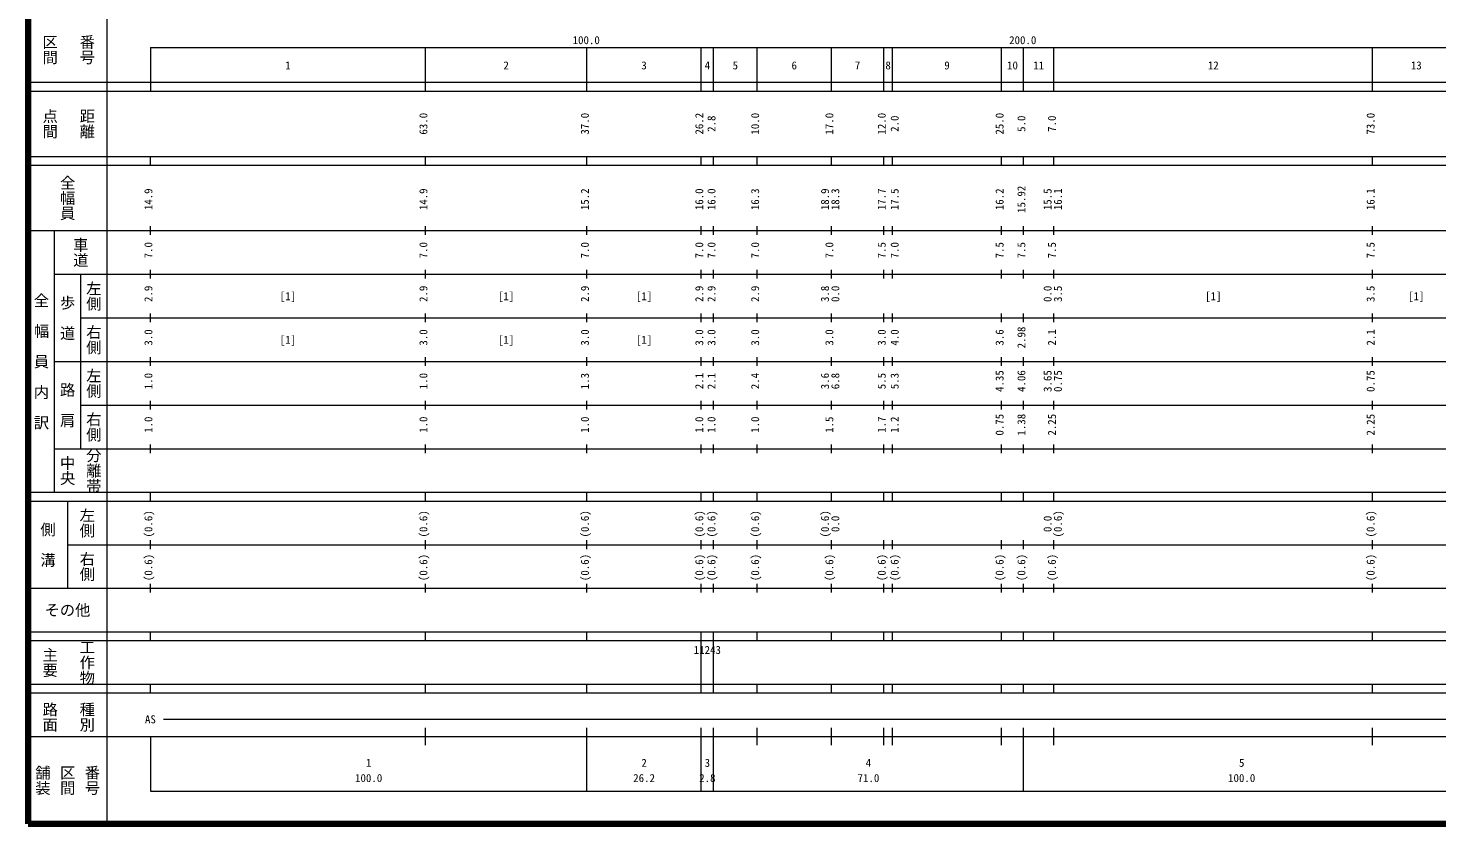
# Model space of a CAD drawing. Units: millimetres on the paper, enlarged 1000 times. Extents: x 40000 to 680000, y 20000 to 380000.
# Drawn here: x 40000 to 362709, y 20000 to 202409 of the extents above; entities that cross this region are included whole.
import ezdxf
from ezdxf.enums import TextEntityAlignment as Align

# ---------------------------------------------------------------- set-up
doc = ezdxf.new("R2010")
doc.units = ezdxf.units.MM
doc.header["$LTSCALE"] = 1000
doc.layers.add('M-TTL', color=2, linetype='Continuous', lineweight=140)
doc.layers.add('M-TTL-BAND', color=7, linetype='Continuous', lineweight=13)
doc.styles.add('@ＭＳ ゴシック', font='')
doc.styles.add('ＭＳ ゴシック', font='')
doc.styles.get('@ＭＳ ゴシック').set_extended_font_data('@MS Gothic')
doc.styles.get('ＭＳ ゴシック').set_extended_font_data('MS Gothic')

msp = doc.modelspace()

# ---------------------------------------------------------------- linework, layer by layer
at = {"layer": 'M-TTL'}
for p, q in [((40000, 380000), (40000, 20000)), ((40000, 20000), (680000, 20000))]:
    msp.add_line(p, q, dxfattribs=at)
at = {"layer": 'M-TTL-BAND'}
for p, q in [((58000, 370000), (58000, 20000)), ((68000, 198000), (579000, 198000)), ((68000, 198000), (68000, 188000)), ((131000, 188000), (131000, 198000)), ((168000, 188000), (168000, 198000)), ((194200, 188000), (194200, 198000)), ((197000, 188000), (197000, 198000)), ((207000, 188000), (207000, 198000)), ((224000, 188000), (224000, 198000)), ((236000, 188000), (236000, 198000)), ((238000, 188000), (238000, 198000)), ((263000, 188000), (263000, 198000)), ((268000, 188000), (268000, 198000)), ((275000, 188000), (275000, 198000)), ((348000, 188000), (348000, 198000)), ((40000, 190000), (579000, 190000)), ((40000, 188000), (579000, 188000)), ((40000, 173000), (579000, 173000)), ((68000, 171000), (68000, 173000)), ((131000, 171000), (131000, 173000)), ((168000, 171000), (168000, 173000)), ((194200, 171000), (194200, 173000)), ((197000, 171000), (197000, 173000)), ((207000, 171000), (207000, 173000)), ((224000, 171000), (224000, 173000)), ((236000, 171000), (236000, 173000)), ((238000, 171000), (238000, 173000)), ((263000, 171000), (263000, 173000)), ((268000, 171000), (268000, 173000)), ((275000, 171000), (275000, 173000)), ((348000, 171000), (348000, 173000)), ((40000, 171000), (579000, 171000)), ((40000, 156000), (579000, 156000)), ((46000, 96000), (46000, 156000)), ((68000, 155000), (68000, 157000)), ((131000, 155000), (131000, 157000)), ((168000, 155000), (168000, 157000)), ((194200, 155000), (194200, 157000)), ((197000, 155000), (197000, 157000)), ((207000, 155000), (207000, 157000)), ((224000, 155000), (224000, 157000)), ((236000, 155000), (236000, 157000)), ((238000, 155000), (238000, 157000)), ((263000, 155000), (263000, 157000)), ((268000, 155000), (268000, 157000)), ((275000, 155000), (275000, 157000)), ((348000, 155000), (348000, 157000)), ((46000, 146000), (579000, 146000)), ((52000, 146000), (52000, 106000)), ((68000, 145000), (68000, 147000)), ((131000, 145000), (131000, 147000)), ((168000, 145000), (168000, 147000)), ((194200, 145000), (194200, 147000)), ((197000, 145000), (197000, 147000)), ((207000, 145000), (207000, 147000)), ((224000, 145000), (224000, 147000)), ((236000, 145000), (236000, 147000)), ((238000, 145000), (238000, 147000)), ((263000, 145000), (263000, 147000)), ((268000, 145000), (268000, 147000)), ((275000, 145000), (275000, 147000)), ((348000, 145000), (348000, 147000)), ((52000, 136000), (579000, 136000)), ((68000, 135000), (68000, 137000)), ((131000, 135000), (131000, 137000)), ((168000, 135000), (168000, 137000)), ((194200, 135000), (194200, 137000)), ((197000, 135000), (197000, 137000)), ((207000, 135000), (207000, 137000)), ((224000, 135000), (224000, 137000)), ((236000, 135000), (236000, 137000)), ((238000, 135000), (238000, 137000)), ((263000, 135000), (263000, 137000)), ((268000, 135000), (268000, 137000)), ((275000, 135000), (275000, 137000)), ((348000, 135000), (348000, 137000)), ((46000, 126000), (579000, 126000)), ((68000, 125000), (68000, 127000)), ((131000, 125000), (131000, 127000)), ((168000, 125000), (168000, 127000)), ((194200, 125000), (194200, 127000)), ((197000, 125000), (197000, 127000)), ((207000, 125000), (207000, 127000)), ((224000, 125000), (224000, 127000)), ((236000, 125000), (236000, 127000)), ((238000, 125000), (238000, 127000)), ((263000, 125000), (263000, 127000)), ((268000, 125000), (268000, 127000)), ((275000, 125000), (275000, 127000)), ((348000, 125000), (348000, 127000)), ((68000, 115000), (68000, 117000)), ((131000, 115000), (131000, 117000)), ((168000, 115000), (168000, 117000)), ((194200, 115000), (194200, 117000)), ((197000, 115000), (197000, 117000)), ((207000, 115000), (207000, 117000)), ((224000, 115000), (224000, 117000)), ((236000, 115000), (236000, 117000)), ((238000, 115000), (238000, 117000)), ((263000, 115000), (263000, 117000)), ((268000, 115000), (268000, 117000)), ((275000, 115000), (275000, 117000)), ((348000, 115000), (348000, 117000)), ((52000, 116000), (579000, 116000)), ((68000, 105000), (68000, 107000)), ((131000, 105000), (131000, 107000)), ((168000, 105000), (168000, 107000)), ((194200, 105000), (194200, 107000)), ((197000, 105000), (197000, 107000)), ((207000, 105000), (207000, 107000)), ((224000, 105000), (224000, 107000)), ((236000, 105000), (236000, 107000)), ((238000, 105000), (238000, 107000)), ((263000, 105000), (263000, 107000)), ((268000, 105000), (268000, 107000)), ((275000, 105000), (275000, 107000)), ((348000, 105000), (348000, 107000)), ((46000, 106000), (579000, 106000)), ((40000, 96000), (579000, 96000)), ((40000, 94000), (579000, 94000)), ((49000, 94000), (49000, 74000)), ((68000, 94000), (68000, 96000)), ((131000, 94000), (131000, 96000)), ((168000, 94000), (168000, 96000)), ((194200, 94000), (194200, 96000)), ((197000, 94000), (197000, 96000)), ((207000, 94000), (207000, 96000)), ((224000, 94000), (224000, 96000)), ((236000, 94000), (236000, 96000)), ((238000, 94000), (238000, 96000)), ((263000, 94000), (263000, 96000)), ((268000, 94000), (268000, 96000)), ((275000, 94000), (275000, 96000)), ((348000, 94000), (348000, 96000)), ((49000, 84000), (579000, 84000)), ((68000, 83000), (68000, 85000)), ((131000, 83000), (131000, 85000)), ((168000, 83000), (168000, 85000)), ((194200, 83000), (194200, 85000)), ((197000, 83000), (197000, 85000)), ((207000, 83000), (207000, 85000)), ((224000, 83000), (224000, 85000)), ((236000, 83000), (236000, 85000)), ((238000, 83000), (238000, 85000)), ((263000, 83000), (263000, 85000)), ((268000, 83000), (268000, 85000)), ((275000, 83000), (275000, 85000)), ((348000, 83000), (348000, 85000)), ((68000, 73000), (68000, 75000)), ((131000, 73000), (131000, 75000)), ((168000, 73000), (168000, 75000)), ((194200, 73000), (194200, 75000)), ((197000, 73000), (197000, 75000)), ((207000, 73000), (207000, 75000)), ((224000, 73000), (224000, 75000)), ((236000, 73000), (236000, 75000)), ((238000, 73000), (238000, 75000)), ((263000, 73000), (263000, 75000)), ((268000, 73000), (268000, 75000)), ((275000, 73000), (275000, 75000)), ((348000, 73000), (348000, 75000)), ((40000, 74000), (579000, 74000)), ((40000, 64000), (579000, 64000)), ((40000, 62000), (579000, 62000)), ((68000, 62000), (68000, 64000)), ((131000, 62000), (131000, 64000)), ((168000, 62000), (168000, 64000)), ((194200, 62000), (194200, 64000)), ((194200, 52000), (194200, 62000)), ((197000, 62000), (197000, 64000)), ((197000, 52000), (197000, 62000)), ((207000, 62000), (207000, 64000)), ((224000, 62000), (224000, 64000)), ((236000, 62000), (236000, 64000)), ((238000, 62000), (238000, 64000)), ((263000, 62000), (263000, 64000)), ((268000, 62000), (268000, 64000)), ((275000, 62000), (275000, 64000)), ((348000, 62000), (348000, 64000)), ((40000, 52000), (579000, 52000)), ((68000, 50000), (68000, 52000)), ((131000, 50000), (131000, 52000)), ((168000, 50000), (168000, 52000)), ((194200, 50000), (194200, 52000)), ((197000, 50000), (197000, 52000)), ((207000, 50000), (207000, 52000)), ((224000, 50000), (224000, 52000)), ((236000, 50000), (236000, 52000)), ((238000, 50000), (238000, 52000)), ((263000, 50000), (263000, 52000)), ((268000, 50000), (268000, 52000)), ((275000, 50000), (275000, 52000)), ((348000, 50000), (348000, 52000)), ((40000, 50000), (579000, 50000)), ((71000, 44000), (565000, 44000)), ((131000, 38000), (131000, 42000)), ((168000, 27500), (168000, 42000)), ((194200, 27500), (194200, 42000)), ((197000, 27500), (197000, 42000)), ((207000, 38000), (207000, 42000)), ((224000, 38000), (224000, 42000)), ((236000, 38000), (236000, 42000)), ((238000, 38000), (238000, 42000)), ((263000, 38000), (263000, 42000)), ((268000, 27500), (268000, 42000)), ((275000, 38000), (275000, 42000)), ((348000, 38000), (348000, 42000)), ((40000, 40000), (579000, 40000)), ((68000, 40000), (68000, 27500)), ((68000, 27500), (579000, 27500))]:
    msp.add_line(p, q, dxfattribs=at)

# ---------------------------------------------------------------- texts
at = {"layer": 'M-TTL-BAND', "style": '@ＭＳ ゴシック'}
for s, p in [('区間', (45000, 197500)), ('番号', (53500, 197500)), ('点間', (45000, 180500)), ('距離', (53500, 180500)), ('全幅員', (49000, 163500)), ('車道', (52000, 151000)), ('左側', (55000, 141000)), ('全\u3000幅\u3000員\u3000内\u3000訳', (43000, 126000)), ('歩\u3000道', (49000, 136000)), ('右側', (55000, 131000)), ('左側', (55000, 121000)), ('路\u3000肩', (49000, 116000)), ('右側', (55000, 111000)), ('中央', (49000, 101000)), ('分離帯', (55000, 101000)), ('左側', (53500, 89000)), ('側\u3000溝', (44500, 84000)), ('右側', (53500, 79000)), ('工作物', (53500, 57000)), ('主要', (45000, 57000)), ('路面', (45000, 44500)), ('種別', (53500, 44500)), ('舗装', (43333, 30000)), ('区間', (49000, 30000)), ('番号', (54667, 30000))]:
    msp.add_text(s, height=2566, rotation=270, dxfattribs=at).set_placement(p, align=Align.MIDDLE_CENTER)
at = {"layer": 'M-TTL-BAND', "style": 'ＭＳ ゴシック'}
for s, p in [('100.0', (167844, 198195)), ('200.0', (267844, 198195)), ('1', (99500, 192405)), ('2', (149500, 192405)), ('3', (181100, 192405)), ('4', (195600, 192405)), ('5', (202000, 192405)), ('6', (215500, 192405)), ('7', (230000, 192405)), ('8', (237000, 192405)), ('9', (250500, 192405)), ('10', (265500, 192405)), ('11', (271500, 192405)), ('12', (311500, 192405)), ('13', (358000, 192405)), ('[1]', (99500, 139500)), ('[1]', (149500, 139500)), ('[1]', (181100, 139500)), ('[1]', (311500, 139500)), ('[1]', (358000, 139500)), ('[1]', (99500, 129500)), ('[1]', (149500, 129500)), ('[1]', (181100, 129500)), ('AS', (68000, 42500)), ('1', (118000, 32523)), ('2', (181100, 32523)), ('3', (195600, 32523)), ('4', (232500, 32523)), ('5', (318000, 32523)), ('100.0', (118000, 29033)), ('26.2', (181100, 29033)), ('2.8', (195600, 29033)), ('71.0', (232500, 29033)), ('100.0', (318000, 29033))]:
    msp.add_text(s, height=1833, dxfattribs=at).set_placement(p, align=Align.BOTTOM_CENTER)
for s, p in [('63.0', (132000, 180500)), ('37.0', (169000, 180500)), ('26.2', (195200, 180500)), ('2.8', (198000, 180500)), ('10.0', (208000, 180500)), ('17.0', (225000, 180500)), ('12.0', (237000, 180500)), ('2.0', (239962, 180500)), ('25.0', (264000, 180500)), ('5.0', (269000, 180500)), ('7.0', (276000, 180500)), ('73.0', (349000, 180500)), ('14.9', (69000, 163174)), ('14.9', (132000, 163174)), ('15.2', (169000, 163174)), ('16.0', (195200, 163174)), ('16.0', (198000, 163174)), ('16.3', (208000, 163174)), ('18.9', (224000, 163174)), ('18.3', (226370, 163174)), ('17.7', (237000, 163174)), ('17.5', (239962, 163174)), ('16.2', (264000, 163174)), ('15.92', (269000, 163174)), ('15.5', (275000, 163174)), ('16.1', (277370, 163174)), ('16.1', (349000, 163174)), ('7.0', (69000, 151500)), ('7.0', (132000, 151500)), ('7.0', (169000, 151500)), ('7.0', (195200, 151500)), ('7.0', (198000, 151500)), ('7.0', (208000, 151500)), ('7.0', (225000, 151500)), ('7.5', (237000, 151500)), ('7.0', (239962, 151500)), ('7.5', (264000, 151500)), ('7.5', (269000, 151500)), ('7.5', (276000, 151500)), ('7.5', (349000, 151500)), ('2.9', (69000, 141500)), ('2.9', (132000, 141500)), ('2.9', (169000, 141500)), ('2.9', (195200, 141500)), ('2.9', (198000, 141500)), ('2.9', (208000, 141500)), ('3.8', (224000, 141500)), ('0.0', (226370, 141500)), ('0.0', (275000, 141500)), ('3.5', (277370, 141500)), ('3.5', (349000, 141500)), ('3.0', (69000, 131500)), ('3.0', (132000, 131500)), ('3.0', (169000, 131500)), ('3.0', (195200, 131500)), ('3.0', (198000, 131500)), ('3.0', (208000, 131500)), ('3.0', (225000, 131500)), ('3.0', (237000, 131500)), ('4.0', (239962, 131500)), ('3.6', (264000, 131500)), ('2.98', (269000, 131500)), ('2.1', (276000, 131500)), ('2.1', (349000, 131500)), ('1.0', (69000, 121500)), ('1.0', (132000, 121500)), ('1.3', (169000, 121500)), ('2.1', (195200, 121500)), ('2.1', (198000, 121500)), ('2.4', (208000, 121500)), ('3.6', (224000, 121500)), ('6.8', (226370, 121500)), ('5.5', (237000, 121500)), ('5.3', (239962, 121500)), ('4.35', (264000, 121500)), ('4.06', (269000, 121500)), ('3.65', (275000, 121500)), ('0.75', (277370, 121500)), ('0.75', (349000, 121500)), ('1.0', (69000, 111500)), ('1.0', (132000, 111500)), ('1.0', (169000, 111500)), ('1.0', (195200, 111500)), ('1.0', (198000, 111500)), ('1.0', (208000, 111500)), ('1.5', (225000, 111500)), ('1.7', (237000, 111500)), ('1.2', (239962, 111500)), ('0.75', (264000, 111500)), ('1.38', (269000, 111500)), ('2.25', (276000, 111500)), ('2.25', (349000, 111500)), ('(0.6)', (69000, 88764)), ('(0.6)', (132000, 88764)), ('(0.6)', (169000, 88764)), ('(0.6)', (195200, 88764)), ('(0.6)', (198000, 88764)), ('(0.6)', (208000, 88764)), ('(0.6)', (224000, 88764)), ('0.0', (226370, 88764)), ('0.0', (275000, 88764)), ('(0.6)', (277370, 88764)), ('(0.6)', (349000, 88764)), ('(0.6)', (69000, 78764)), ('(0.6)', (132000, 78764)), ('(0.6)', (169000, 78764)), ('(0.6)', (195200, 78764)), ('(0.6)', (198000, 78764)), ('(0.6)', (208000, 78764)), ('(0.6)', (225000, 78764)), ('(0.6)', (237000, 78764)), ('(0.6)', (239962, 78764)), ('(0.6)', (264000, 78764)), ('(0.6)', (269000, 78764)), ('(0.6)', (276000, 78764)), ('(0.6)', (349000, 78764))]:
    msp.add_text(s, height=1833, rotation=90, dxfattribs=at).set_placement(p, align=Align.BOTTOM_CENTER)
msp.add_text('その他', height=2566, dxfattribs=at).set_placement((49000, 69000), align=Align.MIDDLE_CENTER)
msp.add_text('11243', height=1833, dxfattribs=at).set_placement((192475, 58405), align=Align.BOTTOM_LEFT)

doc.saveas('drawing.dxf')
